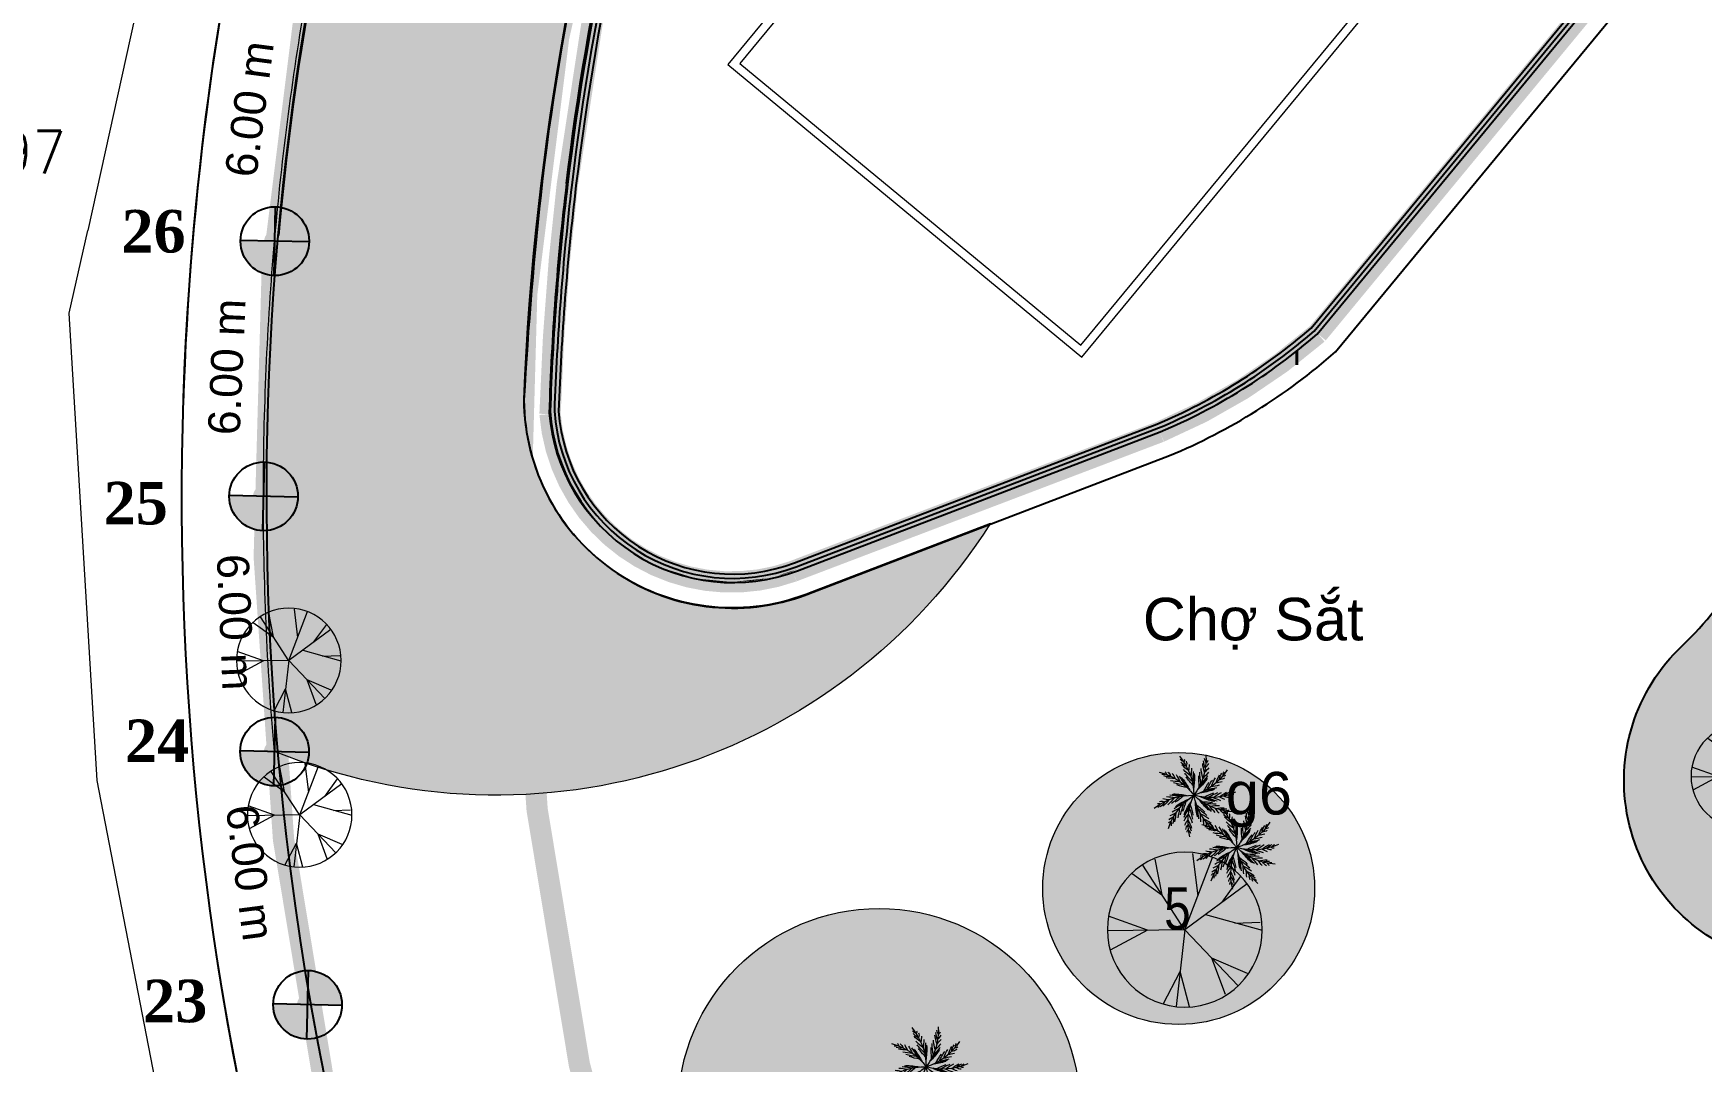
# Model space of a CAD drawing. Header units: millimetres. Extents: x 583747 to 595948, y 2304962 to 2309584.
# Drawn here: x 595576.27 to 595615.47, y 2307228.89 to 2307253.04 of the extents above; entities that cross this region are included whole.
import ezdxf
from ezdxf.enums import TextEntityAlignment as Align
from ezdxf.xclip import XClip

# ---------------------------------------------------------------- set-up
doc = ezdxf.new("R2010")
doc.units = ezdxf.units.MM
doc.set_wipeout_variables(frame=1)
for name, pattern in [('CONTINOUS', [0]), ('DASH', [0.35, 0.25, -0.1]), ('{qui hoach}', [1.3, 0, -1.3])]:
    doc.linetypes.add(name, pattern=pattern)
for name, color, linetype, lineweight in [('00_nen', 8, 'Continuous', 5), ('bo dat CXCL', 95, 'Continuous', 18), ('Code Cao do', 7, 'Continuous', 0), ('D-building block', 8, 'Continuous', 13), ('Duong RG Thua', 7, 'Continuous', 0), ('Ghi chu nha', 7, 'Continuous', 0), ('hatch', 45, 'Continuous', 5), ('KT-DV', 7, 'Continuous', 0), ('KT-NEN', 7, 'Continuous', 0), ('KT-Net thay', 7, 'Continuous', 20), ('KT-TMB', 7, 'Continuous', 0), ('Level 15', 7, 'Continuous', 0), ('moc', 7, 'Continuous', 0), ('Nen dc cb Hong bang', 253, 'Continuous', 60)]:
    doc.layers.add(name, color=color, linetype=linetype, lineweight=lineweight)
for name, color, linetype in [('A-FLOR-STRS', 1, 'Continuous'), ('A-GLAZ', 135, 'Continuous'), ('AFP-KERB-LINE', 2, 'Continuous'), ('K2', 2, 'Continuous'), ('Xref_NT1+NT2_MBDV Cot vach_220729$0$ccu12-Thay', 7, 'Continuous')]:
    doc.layers.add(name, color=color, linetype=linetype)
doc.layers.add('A-TREES', color=7, linetype='Continuous', lineweight=5, true_color=0x4b833f)
doc.styles.add('ghicu', font='Vnarial.ttf', dxfattribs={"width": 0.8, "height": 1})
doc.styles.add('Style-.VnArial', font='Vnarial.ttf')
doc.styles.add('Style-STANDARD', font='STANDARD.shx')

# ---------------------------------------------------------------- blocks, each defined once
blk = doc.blocks.new('road')
at = {"layer": 'AFP-KERB-LINE', "elevation": 1.53477577923934e-10}
blk.add_lwpolyline([(3572174.320136547, 1147849.407710552), (3572046.89516139, 1147798.414896488), (3551626.068969846, 1142722.541876793, -0.6850864189105283), (3475557.141503334, 1251490.069308758)], format="xyb", dxfattribs=at)
blk = doc.blocks.new('Tree')
for p, q in [((487323.9620518087, 312328.5440708995), (487469.608952999, 311867.4923955798)), ((487812.5491589903, 311435.622189641), (488148.1264930962, 312404.1957123876)), ((487974.1397559046, 311902.0154153705), (487959.6186299919, 312449.4555874467)), ((487974.1397559046, 311902.0154153705), (488379.603203833, 312288.4990506768)), ((487050.4925100802, 312107.0366401076), (487469.608952999, 311867.4923955798)), ((487818.7585520147, 311431.8140665293), (487178.271296501, 312231.0179972649)), ((486823.3698589205, 311653.9503079057), (487333.2957089542, 311412.6646906734)), ((487812.5491589903, 311435.622189641), (486789.5399913191, 311386.6173636317)), ((486977.3624589442, 310842.8233063221), (487812.5491589903, 311435.622189641)), ((487812.5491589903, 311435.622189641), (487803.9767764806, 311435.5773043036)), ((487812.5491589903, 311435.622189641), (487812.5042736529, 311444.1945721507)), ((487812.5491589903, 311435.622189641), (487821.1215414404, 311435.6670749187)), ((487812.5491589903, 311435.622189641), (487812.594044268, 311427.0498071313)), ((487812.5491589903, 311435.622189641), (488815.2738754748, 311227.0700611472)), ((487812.5491589903, 311435.622189641), (488294.8941477536, 310532.1300956607)), ((488836.1503732799, 311401.1427559257), (488359.1722272633, 311321.9372298717)), ((487535.9686889647, 311239.3123333454), (487498.6340693234, 310462.4556865096)), ((488762.6964671611, 311056.9688814878), (488359.1722272633, 311321.9372298717)), ((487312.5729995965, 311080.7507180572), (486909.7755491136, 310951.9356693625)), ((488053.6695394515, 310983.9669960737), (488455.6363497971, 310662.9774998426)), ((488053.6695394515, 310983.9669960737), (488100.2619105576, 310471.6760370135)), ((487524.2228202223, 310836.3250343204), (487406.3617597221, 310519.2875810862))]:
    blk.add_line(p, q)
blk.add_circle((487812.5491589903, 311435.622189641), 1024.182225)
blk = doc.blocks.new('p014')
for centre, radius, start, end in [((0.1368873331433207, 2.687655349403421), 0.5845469321958937, 182.8789517493702, 221.5345528091636), ((-0.1002984563216813, 2.837948208908905), 0.2454015507522421, 173.7791131581185, 233.0395476445508), ((4.412683401570163, 1.746537685637719), 4.745752700030372, 161.8705755670265, 201.5936322851244), ((-1.149711181349574, 3.042569913135672), 1.147504384321707, 317.439100214118, 345.0126682207147), ((-0.5875337241402434, 3.145792784648656), 0.565883779157175, 308.4321033836335, 338.3515154963578), ((2.543346768475729, 4.006688895475989), 4.745752700030372, 197.8705755670275, 237.5936322851262), ((-1.749247259640256, 2.23699437670971), 0.2454015507522421, 209.7791131581185, 269.0395476445495), ((-1.469019998796639, 2.254819208337423), 0.5845469321958937, 218.8789517493717, 257.5345528091631), ((0.7872450131488193, 6.509564098901045), 5.600359035970981, 242.1882950709186, 247.1385601171316), ((-2.324375373182349, 2.199656165288758), 0.565883779157175, 344.4321033836335, 14.35151549635747), ((-2.718513608344587, 1.785707489507679), 1.147504384321707, 353.4391002141185, 21.01266822071408), ((-4.389374896860772, 1.26993705909647), 2.984196019369443, 2.052642821318321, 14.83184805597066), ((-4.772047260398182, 0.7778759823988537), 3.647423505899304, 3.552940162314174, 15.11096059981825), ((-5.673243382361633, -0.2288830691689725), 4.915440826419774, 10.67551182253619, 20.63066144768712), ((4.510987828683895, 3.909600970059216), 5.600359035970981, 202.9482548701073, 211.3076687611722), ((4.562936602142187, 3.622073698864114), 5.600359035970981, 201.6825186296965, 211.401862224492), ((4.613258814874655, 3.409588492000957), 5.600359035970981, 200.5185801730793, 211.4981257708792), ((4.46677812724981, 4.340011774708728), 5.600359035970981, 204.5672565172818, 211.2106809353124), ((4.463120370560844, 4.80361697331432), 5.600359035970981, 206.1882950709169, 211.1385601171342), ((-2.804628611566635, 3.607410493753186), 2.984196019369443, 326.0526428213167, 338.8318480559709), ((-3.403443301056072, 3.43425389218153), 3.647423505899304, 327.5529401623149, 339.1109605998176), ((-4.724284402112829, 3.14947850013565), 4.915440826419774, 334.6755118225372, 344.6306614476869), ((-4.382723149611643, 2.519470254790498), 4.510989319669894, 337.0346771914438, 347.4268266371094), ((4.105608427502531, -2.380367225842534), 4.745752700030372, 110.1724596118627, 149.8955163299628), ((5.535015120917862, -1.507003048773804), 5.600359035970981, 148.8204642179165, 159.8000098157167), ((5.670574208935463, -1.33581303187497), 5.600359035970981, 149.9844026745317, 159.7037462693288), ((5.864014856237404, -1.116835127245004), 5.600359035970981, 151.2501389149451, 159.6095528060078), ((6.174380926572084, -0.8153706005674195), 5.600359035970981, 152.8691405621184, 159.5125649801499), ((0.5855806924669906, 4.799439691472038), 3.647423505899304, 275.8548242071507, 287.4128446446538), ((6.535930787906352, -0.5251554094982538), 5.600359035970981, 154.4901791157559, 159.4404441619708), ((1.092614613834655, 4.436839576195389), 2.984196019369443, 274.3545268661562, 287.1337321008077), ((1.675078413011519, 2.788042285744829), 1.147504384321707, 265.7409842589545, 293.3145522655529), ((2.193997065847114, 1.558398631353924), 0.5845469321958937, 131.180835794208, 169.836436854002), ((2.1649313880053, 1.837683841692872), 0.2454015507522421, 122.0809972029555, 181.3414316893889), ((2.104523487024338, 2.410848193792404), 0.565883779157175, 256.7339874284717, 286.6533995411944), ((-0.3881319131100867, 4.729854364340618), 4.745752700030372, 234.9681246683424, 274.6911813864427), ((-3.094143954615859, 3.598394347199914), 4.745752700030372, 270.9681246683443, 310.6911813864419), ((-2.744513190685311, 0.7291482448335316), 0.2454015507522421, 246.8766622594334, 306.1370967458657), ((-3.180719537195124, 0.352464674335458), 0.565883779157175, 21.52965248495067, 51.44906459767597), ((-2.531752673191569, 0.9123912652688944), 0.5845469321958937, 255.9765008506857, 294.6321019104817), ((-3.245405004385205, -0.215438702069477), 1.147504384321707, 30.53664931543363, 58.11021732203207), ((-4.267000981070844, -1.634642085227881), 2.984196019369443, 39.15019192263563, 51.92939715728668), ((-3.298484683343787, 5.666937291180759), 5.600359035970981, 279.2858441722357, 284.2361092184501), ((-2.853843229484234, 5.535647014054916), 5.600359035970981, 277.6648056185987, 284.3082300366303), ((-4.275425798357666, -2.25793275856563), 3.647423505899304, 40.65048926363026, 52.20850970113278), ((-4.556319946307319, 1.327447639919527), 4.745752700030372, 304.0338805225612, 343.7569372406599), ((-2.429172010842372, 5.452807925955483), 5.600359035970981, 276.045803971423, 284.4052178624872), ((-4.386977842009074, -3.604511527042597), 4.915440826419774, 47.77306092385167, 57.72821054900337), ((1.062704499098004, 6.136649589986803), 5.600359035970981, 240.5672565172815, 247.2106809353131), ((1.351460022274765, 5.814425744973967), 5.600359035970981, 238.9482548701076, 247.3076687611722), ((-3.684878644607899, -3.460875892809092), 4.510989319669894, 50.13222629275963, 60.52437573842398), ((1.562491752479829, 5.612346019144354), 5.600359035970981, 237.6825186296947, 247.4018622244906), ((1.728098948699412, 5.470020530245648), 5.600359035970981, 236.5185801730786, 247.4981257708809), ((-5.026604969031638, -0.5378057792747981), 4.510989319669894, 13.03467719144405, 23.4268266371094), ((-4.652860444867954, -0.9343759256469113), 4.745752700030372, 331.631907914521, 11.3549646326183), ((2.035262767118624, -4.287175545580723), 4.745752700030372, 75.67216806150964, 115.3952247796078), ((-0.5491686371632909, -4.713871285663288), 4.745752700030372, 43.63190791452072, 83.3549646326182), ((-0.739263633575959, 5.000948095210347), 4.510989319669894, 285.3365612362818, 295.7287106819459), ((3.707952717063691, -4.377046632813347), 5.600359035970981, 114.3201726675643, 125.2997182653633), ((-0.4565622057257173, 5.659472491952442), 4.915440826419774, 282.9773958673737, 292.9325454925235), ((3.916633932067541, -4.312747031457754), 5.600359035970981, 115.4841111241804, 125.2034547189763), ((2.22334477345278, 4.540124512530042), 4.510989319669894, 250.8362696859284, 261.2284191315925), ((4.200084247153299, -4.241849036969086), 5.600359035970981, 116.7498473645915, 125.1092612556554), ((2.829320695959623, 4.922704778298005), 4.915440826419774, 248.4771043170198, 258.4322539421696), ((4.626616811580362, -4.169199673976792), 5.600359035970981, 118.3688490117651, 125.0122734297958), ((3.201043398247165, 3.623651095512038), 3.647423505899304, 241.3545326567985, 252.9125530943018), ((5.088959390057667, -4.134812183735839), 5.600359035970981, 119.9898875654016, 124.9401526116153), ((3.413521382613382, 3.03763458791537), 2.984196019369443, 239.8542353157997, 252.6334405504539), ((2.959647391592981, 1.348908742011474), 1.147504384321707, 231.2406927086021, 258.8142607151984), ((2.690817355905381, 0.04160981026070942), 0.5845469321958937, 96.68054424385357, 135.3361453036479), ((2.825053709597157, 0.2882383643455952), 0.2454015507522421, 87.58070565260093, 146.841140139034), ((3.099916417922316, 0.7948121305344458), 0.565883779157175, 222.233695878116, 252.1531079908407), ((-2.780429697459667, -1.584430124187584), 0.565883779157175, 57.52965248494858, 87.44906459767572), ((-2.648940397598651, -1.023291056717959), 0.2454015507522421, 282.8766622594335, 342.1370967458674), ((-2.498956110327619, -2.081894770514069), 1.147504384321707, 66.53664931543476, 94.11021732203172), ((-2.491257798227245, -3.830533474860793), 2.984196019369443, 75.15019192263472, 87.92939715728676), ((-2.584521068211622, -0.7499868446322324), 0.5845469321958937, 291.9765008506872, 330.6321019104802), ((-5.999472329932821, 2.645847922840282), 5.600359035970981, 315.2858441722337, 320.236109218449), ((-2.131712552907416, -4.33973820538089), 3.647423505899304, 76.65048926363072, 88.20850970113332), ((-1.430460910817786, -5.49471195946461), 4.915440826419774, 83.77306092385116, 93.72821054900302), ((-5.562579348692921, 2.800985546585828), 5.600359035970981, 313.6648056185965, 320.3082300366285), ((-2.138961839081034, 5.418915995485413), 5.600359035970981, 274.780067731012, 284.499411325808), ((-1.921024911967123, 5.405285733928061), 5.600359035970981, 273.6161292743959, 284.5956748721948), ((-0.9468776358893507, -4.965824736493104), 4.510989319669894, 86.13222629276024, 96.52437573842624), ((-5.170321521491495, 2.983582795905647), 5.600359035970981, 312.0458039714251, 320.4052178624877), ((-4.915615383694089, 3.126744907209748), 5.600359035970981, 310.7800677310109, 320.4994113258098), ((-4.731289039228784, 3.243817905659583), 5.600359035970981, 309.6161292743967, 320.5956748721963), ((1.79913078436347, -5.385276813276811), 4.915440826419774, 116.8388167780713, 126.7939664032219), ((1.91583381564287, -4.678201936829304), 4.510989319669894, 119.1979821469783, 129.5901315926458), ((-5.960808178122051, -0.3205570140473455), 5.600359035970981, 345.1115598256429, 353.4709737167063), ((-5.825462400798727, -0.06161275883885509), 5.600359035970981, 343.8458235852304, 353.5651671800269), ((-5.734863803582755, 0.1370683484976922), 5.600359035970981, 342.6818851286152, 353.6614307264144), ((4.089237922621706, -3.939062216702567), 4.915440826419774, 144.4368441700319, 154.3919937951805), ((3.865099014797025, -3.258374161561157), 4.510989319669894, 146.7960095389378, 157.1881589846032), ((-3.215030783160707, -3.490808753451532), 4.745752700030372, 7.631907914520547, 47.35496463261728), ((-5.145847340902733, -2.53529203878513), 5.600359035970981, 10.27991252057349, 21.25945811837376), ((-5.134095479747273, -2.753338322838232), 5.600359035970981, 11.44385097718995, 21.16319457198585), ((-5.134081604696185, -3.045520811280312), 5.600359035970981, 12.70958721760048, 21.0690011086647), ((-2.672870678596993, -5.075747522611728), 5.600359035970981, 46.27991252057421, 57.25945811837486), ((-2.535198833123076, -5.245243101296829), 5.600359035970981, 47.44385097719118, 57.1631945719844), ((0.8210517353998199, -5.677439971113671), 5.600359035970981, 82.27991252057426, 93.25945811837411), ((5.042155066529247, -0.3642318711873074), 4.510989319669894, 182.7960095389385, 193.1881589846034), ((-2.363447050286581, -5.481615544354824), 5.600359035970981, 48.70958721760015, 57.06900110866434), ((5.623585652283808, -0.7831745311804426), 4.915440826419774, 180.4368441700306, 190.3919937951813), ((1.032057599515056, -5.73364329431589), 5.600359035970981, 83.44385097718914, 93.16319457198456), ((4.293279259394708, 2.669034614194153), 4.510989319669894, 218.7960095389396, 229.1881589846048), ((4.55778996574891, -1.613715194073805), 3.647423505899304, 173.3142725098085, 184.8722929473127), ((-2.136564644445869, -5.85003423603569), 5.600359035970981, 50.32858886477299, 56.97201328280607), ((1.309943946721816, -5.823919452745486), 5.600359035970981, 84.70958721760226, 93.06900110866407), ((5.009914801419754, 2.671859206129376), 4.915440826419774, 216.4368441700297, 226.391993795181), ((1.71004674241054, -5.988618303202912), 5.600359035970981, 86.32858886477516, 92.97201328280725), ((4.635847531559406, 1.373478708827079), 3.647423505899304, 209.3142725098083, 220.8722929473124), ((2.120206311953311, -6.204748557611317), 5.600359035970981, 87.94962741841307, 92.89989246462586), ((4.505069352069086, 0.764004091812275), 2.984196019369443, 207.813975168812, 220.5931804034641), ((3.224437029324392, -0.4267005047565391), 1.147504384321707, 199.2004325616106, 226.7740005682097), ((2.303014650989397, -1.392247440823368), 0.5845469321958937, 64.64028409686603, 103.295885156658), ((2.54764367843002, -1.254400854808601), 0.2454015507522421, 55.5404455056109, 114.8008799920442), ((3.049383067999017, -0.9708094692315044), 0.565883779157175, 190.1934357311271, 220.1128478438524), ((-1.465658139565178, -2.844829404177815), 0.565883779157175, 90.59540833917066, 120.5148204518926), ((-0.9583533203951475, -3.108154820810086), 1.147504384321707, 99.60240516965143, 127.1759731762517), ((0.002157554472020706, -4.569392461172008), 2.984196019369443, 108.2159477768513, 120.9951530115055), ((-1.661622333097569, -2.30282892090144), 0.2454015507522421, 315.9424181136545, 15.20285260008646), ((0.5812953369121061, -4.799960607208106), 3.647423505899304, 109.7162451178498, 121.2742655553527), ((-1.756751139986008, -2.038640441889839), 0.5845469321958937, 325.0422567049065, 3.697857764700044), ((-6.471405286281211, -1.055979682152469), 5.600359035970981, 348.3516000264535, 353.3018650726677), ((-6.189912597239264, -0.6875980520810643), 5.600359035970981, 346.7305614728167, 353.3739858908483), ((0.5905895437978614, -3.198479555600436), 1.147504384321707, 127.2004325616118, 154.774000568209), ((2.118754060621214, -4.048485315504827), 2.984196019369443, 135.8139751688111, 148.5931804034639), ((2.738811546605532, -3.98452474100057), 3.647423505899304, 137.3142725098061, 148.8722929473122), ((-0.6124353354401961, -2.620525210536066), 0.5845469321958937, 352.6402840968653, 31.29588515665892), ((-5.245886765714715, -3.933808778998539), 5.600359035970981, 15.94962741841079, 20.89989246462757), ((-5.16708095628529, -3.476935926053322), 5.600359035970981, 14.328588864775, 20.97201328280668), ((4.093748004519952, -2.029921031652869), 2.984196019369443, 171.8139751688118, 184.5931804034653), ((-1.93177675839577, -6.265973030914552), 5.600359035970981, 51.94962741841078, 56.89989246462738), ((2.357816090173614, -2.240484492639041), 1.147504384321707, 163.200432561613, 190.7740005682078), ((1.044835477686931, -2.480029887666213), 0.5845469321958937, 28.64028409686438, 67.29588515665742), ((1.896375235570233, -2.577783754868605), 0.565883779157175, 154.1934357311279, 184.1128478438515), ((1.323768708542204, -2.512298991575911), 0.2454015507522421, 19.54044550561216, 78.80087999204589), ((0.01901651857714626, -3.200132261793179), 0.565883779157175, 118.1934357311288, 148.1128478438525), ((-0.4057409147652322, -2.81058430346328), 0.2454015507522421, 343.5404455056124, 42.8008799920442)]:
    blk.add_arc(centre, radius, start, end)
blk = doc.blocks.new('DV')
at = {"layer": 'bo dat CXCL'}
h = blk.add_hatch(dxfattribs=at)
h.set_pattern_fill('GRASS', color=256, scale=20, angle=6.295837926640892e-14)
h.set_pattern_definition([(90, (-595062099.8700521, -2307132692.023309), (-359.2102448000003, 359.2102447999984), [95.24999999999967, -623.1704895999981]), (44.99999999999996, (-595062099.8700521, -2307132692.023309), (-359.210244842766, 359.2102448427644), [95.2499999999998, -412.7499999999991]), (135.0000000000001, (-595062099.8700521, -2307132692.023309), (-359.2102448427657, -359.2102448427654), [95.24999999999989, -412.7499999999995])])
edge = h.paths.add_edge_path()
edge.add_arc((525058.3853160492, 116196.1656070281), 13744.7218659502, 247.69069378445948, 327.6552263196011, ccw=False)
edge.add_arc((588750.6884410767, 109442.7255283776), 69167.35949046, 179.9734835577456, 184.9452297269835, ccw=False)
edge.add_arc((588750.6883664085, 109442.7255285352), 69167.35941579174, 175.0017373844081, 179.9734835578475, ccw=False)
edge.add_arc((588750.6883458068, 109442.7255373035), 69167.35939450447, 170.0299912148536, 175.001737390157, ccw=False)
edge.add_arc((588750.6883633502, 109442.7255185729), 69167.35941502586, 165.0582450291296, 170.0299912020882, ccw=False)
edge.add_arc((517718.1811912398, 145581.5090717582), 18781.39012209391, 282.9339808608117, 310.0809105159433)
edge.add_arc((536013.4883010559, 127036.8038441527), 7476.445087066263, 146.059018580928, 162.6454055439574)
edge.add_arc((589932.5482301768, 109118.4795840942), 64293.7885375682, 161.7369148048647, 177.6496883462198)
edge.add_arc((530600.8650304341, 111773.0649655321), 4908.0522995126, 180.2095486626987, 292.4980964345609)
edge.add_line((532478.9446794045, 107238.5535026648), (536670.5312057984, 108842.5646515944))
h = blk.add_hatch(dxfattribs=at)
h.set_pattern_fill('GRASS', color=256, scale=20, angle=6.295837926640892e-14)
h.set_pattern_definition([(90, (0.295849944348447, -0.1027921579225222), (-359.2102448000003, 359.2102447999981), [95.24999999999955, -623.1704895999973]), (44.99999999999994, (0.295849944348447, -0.1027921579225222), (-359.2102448427659, 359.2102448427639), [95.2499999999997, -412.7499999999987]), (135.0000000000001, (0.295849944348447, -0.1027921579225222), (-359.2102448427657, -359.2102448427649), [95.24999999999989, -412.7499999999994])])
edge = h.paths.add_edge_path()
edge.add_arc((556456.563093053, 105290.815957201), 6904.945392680555, 253.4779555376076, 332.2762891206477)
edge.add_arc((568453.4183299175, 98902.18699577168), 6687.140475939936, 57.794250008895574, 151.6406639765088, ccw=False)
edge.add_arc((574592.4828141235, 108115.7603129327), 4389.910716245216, 234.0845980028506, 292.5198882701728)
edge.add_arc((573846.2663186297, 110806.7588512361), 7169.646007445588, 289.7909913949911, 326.5127907373887)
edge.add_arc((574114.9672718771, 110241.7164269593), 6641.642910131268, 329.3002824350894, 394.6778571906863)
edge.add_arc((572132.2128213525, 107977.8613270096), 9588.340744422294, 39.06583053127711, 90.65404989300193)
edge.add_arc((571265.1295516366, 110591.8602629831), 7014.751294188749, 83.79964663650588, 114.8629705143066)
edge.add_arc((561192.5510737444, 127010.9433771675), 12322.05826786861, 270.83516202443724, 305.31615017395063, ccw=False)
edge.add_arc((560638.1880034036, 109087.424402667), 5650.640327087206, 82.53670899355009, 172.4988954499262)
edge.add_arc((548127.8663217287, 111095.8838787224), 7023.952091644833, 313.10569322632347, 349.57646992219026, ccw=False)
edge.add_arc((555917.5097309318, 102792.8326350184), 4361.103461722364, 133.2806290789622, 250.9337386028421)
h = blk.add_hatch(dxfattribs=at)
h.set_pattern_fill('GRASS', color=256, scale=20, angle=6.295837926640892e-14)
h.set_pattern_definition([(90, (0.295849944348447, -0.1027921579225222), (-359.2102448000004, 359.210244799998), [95.24999999999952, -623.1704895999972]), (44.99999999999994, (0.295849944348447, -0.1027921579225222), (-359.2102448427659, 359.2102448427638), [95.24999999999967, -412.7499999999986]), (135.0000000000001, (0.295849944348447, -0.1027921579225222), (-359.2102448427657, -359.2102448427648), [95.24999999999989, -412.7499999999994])])
edge = h.paths.add_edge_path()
edge.add_arc((534051.9961618435, 95061.64365111371), 4726.503831283008, 0, 360)
edge = h.paths.add_edge_path()
edge.add_arc((541090.8077236664, 100258.218076811), 3194.577710490301, 0, 360)
edge = h.paths.add_edge_path()
edge.add_arc((567627.4385377419, 62613.09640751859), 3194.577710490301, 0, 360)
edge = h.paths.add_edge_path()
edge.add_arc((576134.3669270527, 60043.25946103116), 4726.503831283008, 0, 360)
at = {"layer": 'A-FLOR-STRS', "elevation": 0.0001401063647030481}
blk.add_lwpolyline([(562568.8289232504, 102078.5772834875, -0.3580436341353829), (554492.9055276167, 98670.9730707266, -0.5637763909586657), (552927.6581584465, 105967.7359372236, 0.1604908091009883), (555035.9039073241, 109825.0889693358, -0.4140202745979693), (561372.1550655615, 114690.1941157438, 0.1515972602781361), (568315.7807705653, 116956.4558893301)], format="xyb", dxfattribs=at)
at = {"layer": 'A-GLAZ'}
for p, q in [((550884.5297458422, 121248.9993802168), (544334.4993055117, 113317.620581732)), ((540630.3896284354, 111010.4760414221), (532002.4856752408, 107731.5314475157))]:
    blk.add_line(p, q, dxfattribs=at)
at = {"layer": 'A-GLAZ', "elevation": 1.951572132124053e-10}
blk.add_lwpolyline([(526706.048252846, 116821.868420706, -0.05031291028689117), (529438.5909961712, 129091.3765541174, -0.0717433244059158), (530282.8156129372, 130860.7188387968), (537212.3258338225, 139243.6342702963)], format="xyb", dxfattribs=at)
at = {"layer": 'A-GLAZ'}
for centre, radius, start, end in [((587301.057651664, 109540.6138392546), 61030.90882698322, 173.1480473952911, 178.2283240780142), ((535338.278976227, 123633.9723063566), 13687.91777894108, 292.744739687886, 311.0895706883652), ((530565.6594748747, 111762.5911799528), 4279.475680532756, 184.4910981882597, 289.6180418350488)]:
    blk.add_arc(centre, radius, start, end, dxfattribs=at)
at = {"layer": 'AFP-KERB-LINE', "elevation": 1.951572132124053e-10}
for points in [[(519946.7106464159, 115596.6359888174, -0.1028216528382842), (528110.4939044964, 142536.9407883742, -0.1028216528382842)], [(520129.4588258517, 101476.9506169417), (520129.4588258517, 101476.9506169417, -0.1494435803112077), (527327.3603471768, 141058.2766948798), (527327.3603471768, 141058.2766948798)], [(517706.1325785172, 111662.4264527418, -0.1038940379913281), (524617.3955574286, 140094.1968861677, -1.509787172621915e-05), (524617.4215826046, 140094.251382456)], [(544060.9271039021, 56709.77259217283, -0.1901032544869439), (520129.4588258517, 101476.9506169417)], [(544737.8501497757, 53570.77225838682, -0.1900386288400002), (518483.7352737439, 98702.67190419218)]]:
    blk.add_lwpolyline(points, format="xyb", dxfattribs=at)
at = {"layer": 'D-building block', "linetype": 'CONTINOUS', "ltscale": 10000, "elevation": 20.36346964611957}
blk.add_lwpolyline([(536670.5312059176, 108842.5646520712, -0.3637949869271778), (519840.8005050671, 103480.2626539328, -0.02169673866419387), (519583.336357857, 109474.7361274817, -0.02169673868253486), (519846.348869468, 115468.9687234022, -0.02169673869067174), (520627.8588996184, 121417.8545075514, -0.02169673868043599), (521921.9856735718, 127276.628771887, 0.1190079315394617), (529810.9312188876, 131211.1920367338, 0.07249838436231171), (528877.3933371556, 129266.9114214041, 0.06954436385023165), (525692.8455558073, 111755.114716635, 0.5333254872937248), (532478.9446794045, 107238.5535026648), (536670.5312057984, 108842.5646515944)], format="xyb", close=True, dxfattribs=at)
at = {"layer": 'D-building block', "linetype": 'CONTINOUS', "ltscale": 10000}
for centre, radius in [((541090.8077236664, 100258.218076811, 0.0007362357548452879), 3194.577710490301), ((534051.9961618435, 95061.64365111371, -1.5319946836212e-05), 4726.503831283008)]:
    blk.add_circle(centre, radius, dxfattribs=at)
at = {"layer": 'A-TREES'}
for name, p, xscale, yscale, zscale, rotation in [('Tree', (1058633.191885377, 544248.0784917928, -1.534911725413919e-05), -1.2, 1.2, 1.199999999999996, 71.72236063323176), ('Tree', (1092813.676727439, 541528.6951175786, -0.03938137046831128), -1.2, 1.2, 1.199999999999996, 71.72236063323176), ('Tree', (1058889.896562244, 540620.6588936902, -1.497131475898963e-05), -1.2, 1.2, 1.199999999999996, 71.72236063323176), ('p014', (541448.4855188382, 102448.0213409521, 0.0007379411039875554), -304.9199999999864, 304.9199999999864, 304.9199999999859, 58.08847051086504), ('p014', (542454.1684615862, 101219.9258318998, 0.0007383390916214536), -304.9199999999864, 304.9199999999864, 304.9199999999859, 58.08847051086504), ('Tree', (1338375.944492842, 748655.5402489759, -0.002753419090118946), -1.776509766946553, 1.776509766946553, 1.776509766946549, 71.72236063323176), ('p014', (535158.5629010451, 96069.09488020917, -1.055045628273474e-05), -304.9199999999864, 304.9199999999864, 304.9199999999859, 58.08847051086504)]:
    blk.add_blockref(name, p, dxfattribs=dict(at, xscale=xscale, yscale=yscale, zscale=zscale, rotation=rotation))
at = {"layer": 'AFP-KERB-LINE'}
ref = blk.add_blockref('road', (-3147122.540057182, 179596.1890163422, -4.400686211017377e-09), dxfattribs=dict(at, rotation=340.0000000045929))
XClip(ref).set_block_clipping_path([(3424978.7776903473, 904726.3076186823), (3853099.861747328, 1060549.6388383387), (3670662.868102772, 1561791.1594749615), (3242541.7840457913, 1405967.828255306)])
blk = doc.blocks.new('nen dc cb Hong bang')
at = {"layer": '00_nen', "color": 0, "linetype": 'ByBlock', "lineweight": -2, "style": 'ghicu', "width": 0.8}
blk.add_text('Chî S¾t', height=1.2, rotation=19.99999999720178, dxfattribs=at).set_placement((-147.376186698908, 32.95931402407587, -62.11999999999999))
blk.add_text('5', height=1, rotation=19.99999999720178, dxfattribs=at).set_placement((-130.8538328428986, 26.31924842204899, -62.11999999999999), align=Align.MIDDLE)
blk = doc.blocks.new('wwww1')
at = {"layer": 'Duong RG Thua', "color": 7, "lineweight": 0}
for p, q in [((595579.5769625754, 2307258.408269242), (595577.3869200257, 2307248.452662332)), ((595576.9493227619, 2307246.518090977), (595577.3869200258, 2307248.452662332)), ((595577.6070821054, 2307235.537693894), (595576.9493227619, 2307246.518090977)), ((595578.961421542, 2307228.547569357), (595577.6070821054, 2307235.537693894))]:
    blk.add_line(p, q, dxfattribs=at)
at = {"layer": 'Code Cao do', "color": 212, "linetype": 'Continuous', "lineweight": 0, "style": 'Style-STANDARD'}
blk.add_text('2.97', height=1, rotation=359.9972999999998, dxfattribs=at).set_placement((595574.1303600792, 2307250.29510669), align=Align.MIDDLE_LEFT)
at = {"layer": 'Code Cao do', "color": 6, "linetype": 'Continuous', "lineweight": 0, "style": 'Style-STANDARD'}
blk.add_text('3.01', height=1, rotation=359.9972999999998, dxfattribs=at).set_placement((595603.4110822399, 2307245.798136722), align=Align.MIDDLE_LEFT)
at = {"layer": 'Ghi chu nha', "color": 7, "linetype": 'Continuous', "lineweight": 0, "style": 'Style-.VnArial'}
for s, p in [('Chî S¾t', (595604.7690660091, 2307239.327633606)), ('g6', (595604.90238937, 2307235.237374088))]:
    blk.add_text(s, height=1, rotation=359.9973000000001, dxfattribs=at).set_placement(p, align=Align.MIDDLE_CENTER)
blk = doc.blocks.new('Moc')
at = {"layer": 'moc', "linetype": '{qui hoach}', "lineweight": 0, "ltscale": 0.5}
h = blk.add_hatch(color=7, dxfattribs=at)
edge = h.paths.add_edge_path()
edge.add_arc((0, 0), 0.25, 0, 360)
blk = doc.blocks.new('hk')
at = {"layer": 'K2'}
h = blk.add_hatch(color=256, dxfattribs=at)
h.dxf.hatch_style = 1
h.paths.add_polyline_path([(-79.56888767669443, 95.73843680787832), (-79.56888767681085, 94.29736112430692), (-78.1278119928902, 94.29736112384126, 0.006030561254635504), (-78.12823123065755, 94.33211931213737, 0.4071659248377736)])
h.paths.add_polyline_path([(-79.56888767681085, 94.29736112430692), (-81.00996336049866, 94.29736112384126, 0.006030561398855246), (-81.00954412273131, 94.26260293461382, 0.4071659248337173), (-79.56888767669443, 92.85628543933854)])
for p, q in [((-79.56888767681085, 92.85628544073552), (-79.56888767669443, 95.73843680834398)), ((-78.1278119928902, 94.29736112477258), (-81.00996336049866, 94.29736112430692))]:
    blk.add_line(p, q, dxfattribs=at)
blk.add_circle((-79.56888767681085, 94.29736112430692), 1.441075683929584, dxfattribs=at)
blk = doc.blocks.new('NEN')
at = {"layer": 'Level 15', "color": 240, "linetype": 'DASH', "lineweight": 13, "ltscale": 10, "true_color": 0xed1f24, "const_width": 0.5, "flags": 128}
blk.add_lwpolyline([(595682.6342318146, 2307317.628542743), (595677.1080846218, 2307338.735591847), (595668.7019997244, 2307341.648000274), (595657.1986820591, 2307332.945061638), (595633.7332383548, 2307315.074860618), (595610.1012001, 2307298.024044828, 0.6850113018035724), (595643.3114555511, 2307173.379490599), (595664.0983812264, 2307171.16112911), (595705.7479175264, 2307172.44091587), (595712.0652831583, 2307180.508475818), (595682.6342318146, 2307317.628542743)], format="xyb", close=True, dxfattribs=at)
at = {"layer": 'Level 15', "color": 152, "linetype": 'DASH', "lineweight": 13, "ltscale": 10, "true_color": 0x2776bb, "const_width": 0.5, "flags": 128}
blk.add_lwpolyline([(595676.7959477246, 2307316.238442715), (595672.1154765871, 2307334.115442853), (595669.7661375185, 2307334.929404999), (595660.8263181637, 2307328.16590411), (595637.3067715189, 2307310.254500783), (595613.6242579552, 2307293.167266415, 0.6848770391189095), (595643.956996487, 2307179.344669219), (595664.3256569956, 2307177.170944603), (595702.755827632, 2307178.351808255), (595705.6093727332, 2307181.995913648)], format="xyb", close=True, dxfattribs=at)
at = {"layer": 'hatch', "xscale": 0.56, "yscale": 0.56, "zscale": 0.56, "rotation": 358.6179139007246}
for p in [(595625.2181601117, 2307194.295096628), (595624.9551476, 2307188.300864032), (595625.2126117472, 2307182.306390559), (595625.9886151643, 2307176.356783959)]:
    blk.add_blockref('hk', p, dxfattribs=at)
at = {"layer": 'moc', "color": 7, "linetype": '{qui hoach}', "lineweight": 0, "ltscale": 0.5}
for p in [(595581.9462189223, 2307248.160992043), (595581.6832064106, 2307242.166759447), (595581.9406705578, 2307236.172285974), (595582.7166739749, 2307230.222679374)]:
    blk.add_blockref('Moc', p, dxfattribs=at)
at = {"layer": 'moc', "color": 7, "linetype": 'Continuous', "lineweight": 0, "style": 'Style-.VnArial'}
for height, rotation, p in [(0.75, 82.51586429681436, (595581.3454929735, 2307251.265686608)), (0.75, 87.48761046977627, (595580.8156739003, 2307245.207711164)), (0.75, 272.4593566432755, (595581.024799082, 2307239.212433401)), (0.7499999999999999, 277.4311028170548, (595581.3702621278, 2307233.326816577))]:
    blk.add_text('6.00 m', height=height, rotation=rotation, dxfattribs=at).set_placement(p, align=Align.MIDDLE_CENTER)
at = {"layer": 'moc', "color": 7, "linetype": 'Continuous', "lineweight": 0, "char_height": 0.9999999999999999, "attachment_point": 4, "line_spacing_factor": 0.6, "style": 'Style-.VnArial'}
for s, insert in [('\\f.VnTimeH|b1|i0|c00|p39;26', (595578.340732566, 2307248.386772337)), ('\\f.VnTimeH|b1|i0|c00|p39;25', (595577.9227521581, 2307242.00009278)), ('\\f.VnTimeH|b1|i0|c00|p39;24', (595578.4249177551, 2307236.424229398)), ('\\f.VnTimeH|b1|i0|c00|p39;23', (595578.84993958, 2307230.306431244))]:
    blk.add_mtext(s, dxfattribs=dict(at, insert=insert))
blk = doc.blocks.new('WWWWW11')
blk.add_wipeout([(596238.1345776068, 2307359.176636583), (596238.1115770744, 2307358.9780471665), (596238.0775624115, 2307358.716280785), (596238.0095330857, 2307358.3695249874), (596237.9533005117, 2307358.187262316), (596227.5410402716, 2307321.4657682832), (596225.7183654916, 2307319.773815045), (596223.887901519, 2307318.405551009), (596221.2716952064, 2307316.8948883773), (596218.4672373844, 2307315.7460790104), (596214.9626421136, 2307314.8854929837), (596211.4005527045, 2307314.59749097), (596208.0103278104, 2307314.8514639107), (596204.7901493803, 2307315.5246529477), (596202.5276682558, 2307316.320334373), (596201.0551163465, 2307317.1622145684), (596199.3462168239, 2307318.580281134), (596197.7215218593, 2307320.1058627423), (596196.231941868, 2307321.2262637867), (596194.2875272242, 2307322.3785618716), (596192.4957809172, 2307323.1838452145), (596189.7582548945, 2307324.012060376), (596187.2062460836, 2307324.394480929), (596185.0272891666, 2307324.442143675), (596182.9640600196, 2307324.252977249), (596180.5494894561, 2307323.732053119), (596178.9122086475, 2307323.1815550434), (596176.7451905962, 2307322.1770959836), (596174.83732328, 2307320.9872481306), (596173.6706592677, 2307320.087750878), (596170.8063609893, 2307316.849153957), (596170.4747653458, 2307317.122913576), (596163.9247349054, 2307309.191534778), (596163.1356334508, 2307308.5198778426), (596162.3832045413, 2307307.98428172), (596161.6096945516, 2307307.5226661027), (596160.9417386696, 2307307.187336901), (596160.2206252295, 2307306.8843902373), (596151.8774127541, 2307303.7136396603), (596151.061451946, 2307303.4539369247), (596150.1665486133, 2307303.357042957), (596149.3126601023, 2307303.440928315), (596148.4723033719, 2307303.7021145625), (596147.8285447459, 2307304.0452169525), (596147.2161377466, 2307304.5265634237), (596146.7377163714, 2307305.0616332535), (596146.2837187803, 2307305.814373975), (596146.0187823878, 2307306.541877259), (596145.8895594397, 2307307.3014048696), (596145.976149132, 2307309.171308499), (596146.1199844375, 2307311.03768167), (596146.2164496579, 2307311.9996791906), (596146.449441219, 2307313.8873021645), (596146.7066096462, 2307315.5712101753), (596146.9086424835, 2307316.7178211412), (596147.3120392434, 2307318.709007575), (596147.7370347393, 2307320.5169018838), (596148.2381572176, 2307322.391902415), (596148.5898425037, 2307323.5854305574), (596149.0288265978, 2307324.9652907527), (596149.2302955575, 2307325.6454156437), (596149.4371547677, 2307326.088816818), (596149.6326311465, 2307326.412058287), (596149.873051215, 2307326.734633038), (596177.4818985513, 2307360.1645609867), (596177.9589965704, 2307360.6909773946), (596178.6210646286, 2307361.3209520816), (596179.37840375, 2307361.926905069), (596180.0945668826, 2307362.4078514143), (596180.7735739854, 2307362.7935360516), (596181.4610759971, 2307363.1225301824), (596182.1903944722, 2307363.3275006106), (596183.0891112128, 2307363.4411142813), (596183.9497779603, 2307363.413808651), (596185.0412073691, 2307363.183555729), (596185.8960270466, 2307362.8324330943), (596186.5621809367, 2307362.4318871927), (596186.9182386321, 2307362.160953895), (596192.9123113957, 2307357.2108235285), (596193.4351421142, 2307356.816888898), (596194.2139108499, 2307356.3996432554), (596195.0567157327, 2307356.125225799), (596195.8992677379, 2307356.0056727966), (596197.1454157961, 2307356.09220796), (596198.148515629, 2307356.402038031), (596198.9114684564, 2307356.810210189), (596199.70889401, 2307357.4557363642), (596200.291634369, 2307358.152219765), (596200.6896289889, 2307358.8367446223), (596200.9965026219, 2307359.651113915), (596206.7158052948, 2307380.054480096), (596207.050766346, 2307380.8620043555), (596207.4138312413, 2307381.4720068504), (596207.7667210376, 2307381.9325293596), (596208.1013482457, 2307382.2910834216), (596208.4849754871, 2307382.6335886708), (596222.6196878516, 2307394.1155138775), (596223.0502475104, 2307394.3974312134), (596223.5194456334, 2307394.6417010836), (596224.1066491936, 2307394.8689687997), (596224.8795045351, 2307395.0525053893), (596225.6784663284, 2307395.117026587), (596226.5833403284, 2307395.04185204), (596227.4209983186, 2307394.825783328), (596228.2046028003, 2307394.4785540365), (596228.7641950257, 2307394.1259318255), (596229.4234760274, 2307393.560944569), (596229.9936722143, 2307392.8756697783), (596230.38353508, 2307392.218937348), (596230.6587510298, 2307391.5573688447), (596238.0968826336, 2307360.40962756), (596238.1335262517, 2307360.100092505), (596238.1516580386, 2307359.7969638584), (596238.1518155971, 2307359.472897646)]).translate(0, 0, -0.04395304441918852)
at = {"layer": 'A-GLAZ', "const_width": 0.5}
blk.add_lwpolyline([(596237.9504467645, 2307358.18840964), (596227.5381865244, 2307321.466915607), (596227.5381865244, 2307321.466915607, -0.2736962313242766), (596205.4949318529, 2307315.382283286), (596205.4949318529, 2307315.382283286), (596205.4949318529, 2307315.382283286), (596205.4949318529, 2307315.382283286, -0.1569564258839065), (596199.3433630767, 2307318.581428458, 0.410792762844288), (596172.9669921416, 2307319.473112392), (596170.803507242, 2307316.850301281), (596170.4719115986, 2307317.1240609), (596163.9218811583, 2307309.192682102, -0.08021577395020048), (596160.2177714822, 2307306.885537561), (596151.5898675286, 2307303.606592968, -0.4938342429271592), (596145.8867056925, 2307307.302552193, -0.02217052075567615), (596146.2934301061, 2307312.696929941, -0.05031291028689258), (596149.0259728502, 2307324.966438075, -0.0717433244059158), (596149.8701974661, 2307326.735780359), (596155.5940244775, 2307333.660130891), (596177.4790447972, 2307360.165708302, -0.1142951996060862)], format="xyb", dxfattribs=at)
at = {"layer": 'KT-Net thay', "elevation": 7.637482885167187}
for points in [[(596202.9509750514, 2307343.874863656, 0.3047703868431338), (596201.2496031236, 2307350.293337337), (596191.4389884069, 2307358.394642896), (596185.1367534638, 2307350.764841266), (596181.590182274, 2307353.694317806), (596177.5852679831, 2307348.845767751), (596174.6641407252, 2307351.258626062), (596157.8344412362, 2307330.883747981), (596160.7636446285, 2307328.464218763), (596150.0654216149, 2307315.511877935), (596158.3868313952, 2307308.638657194), (596166.0376786167, 2307317.901156342)], [(596202.689034575, 2307343.741049229, 0.314728687661288), (596201.1199407616, 2307350.141032752), (596191.4658362545, 2307358.113096967), (596185.1635836662, 2307350.483273974), (596181.6170124765, 2307353.412750513), (596177.6120981848, 2307348.564200459), (596174.6909709276, 2307350.977058769), (596158.1160085285, 2307330.910578184), (596161.0452087901, 2307328.491051553), (596150.3469883627, 2307315.538713853), (596158.3599986075, 2307308.920221355), (596165.8834734247, 2307318.028517086)]]:
    blk.add_lwpolyline(points, format="xyb", dxfattribs=at)
at = {"layer": 'Xref_NT1+NT2_MBDV Cot vach_220729$0$ccu12-Thay', "extrusion": (-3.811648262644351e-21, -3.294527862871537e-06, 0.9999999999945731)}
for points, elevation in [([(596203.5364311497, 2307343.709417764, 0.3011057242084549), (596201.6663419958, 2307350.75856906), (596187.7765363829, 2307362.229292099, 0.2526410505613716), (596181.4957981183, 2307363.357573161, 0.09027831027912232), (596178.1446215386, 2307361.160775687, 0.01086451118117529), (596175.4790781948, 2307358.678967092), (596169.0087397061, 2307350.844086627), (596169.0087397061, 2307350.844086627, 0.3485532329969486), (596169.3043722395, 2307349.473224939), (596169.3498998083, 2307349.430759924, -0.3775274350728713), (596169.3721322655, 2307348.769958037), (596165.4545332401, 2307344.028154518, -0.4426420320558959), (596164.7834025045, 2307343.998904269), (596164.7834025045, 2307343.998904269, 0.4104025044226182), (596163.234168536, 2307343.851705356), (596149.3925764958, 2307327.091033543, 0.07249838440267738), (596148.4590386131, 2307325.146752927, 0.05029252316642002), (596145.7019741987, 2307312.764765643, 0.0143132895946476), (596145.2744908319, 2307307.634956221, 0.5333254874414598), (596152.0605899554, 2307303.118395007), (596160.4437630086, 2307306.326417306, 0.08131252553990888), (596164.3454121308, 2307308.763259985), (596185.0712948528, 2307333.860063484, -0.4142135623111763), (596185.6344241744, 2307333.913779096), (596193.8076195559, 2307327.164047446, 0.4147016962421349), (596197.4707160891, 2307327.516541744), (596200.948726537, 2307331.728032861)], -7.622762667935317), ([(596202.8899803377, 2307343.684254998, 0.3111282235649625), (596201.2756989191, 2307350.303023354), (596186.5976551174, 2307362.423174412, 0.2722560305913641), (596181.4581208137, 2307363.123695185, 0.1142951994764853), (596177.4789433647, 2307360.165725985, -0.0002466778429400545), (596175.9072320324, 2307358.255155424), (596169.236437647, 2307350.177544537, 0.4137263751738471), (596169.3037021986, 2307349.473778142), (596169.3043722395, 2307349.473224939, -0.414310514875837), (596169.371499796, 2307348.76919412), (596165.4545332401, 2307344.028154518, -0.4141534110430285), (596164.8210716093, 2307343.967795708), (596164.7834025045, 2307343.998904269, 0.4142136299209204), (596164.0794907653, 2307343.931759806), (596149.8743225526, 2307326.732116258, 0.07162612412228023), (596149.0302598663, 2307324.963088654, 0.05031294687636014), (596146.2977598711, 2307312.693776682, 0.02099791688905635), (596145.8889946031, 2307307.367189165, 0.5040596696410771), (596151.7041983634, 2307303.622455541), (596160.220674316, 2307306.883478523, 0.08026748385756233), (596163.9137292111, 2307309.182798317), (596184.6086611522, 2307334.242123766, -0.4142135623113293), (596186.0164844564, 2307334.376412797), (596194.1896798378, 2307327.626681147, 0.4147701510670986), (596197.0077432985, 2307327.898191425), (596200.3178039457, 2307331.906313661)], -7.622762667935315), ([(596202.7933625887, 2307343.711556421, 0.311453052424506), (596201.2105529873, 2307350.227130919), (596186.5348799285, 2307362.345324376, 0.2721530690474574), (596181.4974208301, 2307363.031738042, 0.1142585217197553), (596177.5556906065, 2307360.10161274, -0.0002466046590232393), (596175.9843825663, 2307358.1915331), (596169.3135775597, 2307350.113909352, 0.4136911399364955), (596169.3674285006, 2307349.55084278), (596169.3680392659, 2307349.550338555, -0.4143105148746067), (596169.4485923337, 2307348.705501572), (596165.5316257777, 2307343.964461971, -0.4141534110432618), (596164.7573948957, 2307343.890690091), (596164.7197257908, 2307343.921798653, 0.4142136299207421), (596164.156596384, 2307343.868083095), (596149.9546927038, 2307326.672392249, 0.07146961172190862), (596149.1254694355, 2307324.932496017, 0.0503164653337654), (596146.3970574832, 2307312.681945189, 0.02097820718917719), (596145.9891081441, 2307307.3687334, 0.5036753486576547), (596151.6686282235, 2307303.715915725), (596160.1834651165, 2307306.976311099, 0.08008678184894055), (596163.8418482208, 2307309.252801489), (596184.5315555355, 2307334.305800479, -0.4142135623116386), (596186.08016117, 2307334.453518413), (596194.2533565515, 2307327.703786763, 0.4147846163277947), (596196.9305764278, 2307327.961793967), (596200.2822305517, 2307332.020281364)], -7.622762667935318), ([(596202.6967314607, 2307343.738861623, 0.3117899644849841), (596201.1453945145, 2307350.15124884), (596186.4721137249, 2307362.26746692, 0.2720467888631017), (596181.5367170398, 2307362.939779174, 0.1142211534408764), (596177.6324354863, 2307360.037496622, -0.0002465311102103631), (596176.0615330993, 2307358.127910775), (596169.3907220998, 2307350.050279771, 0.4136395261854669), (596169.4311548024, 2307349.627907418), (596169.4317034137, 2307349.627454547, -0.4143105148735155), (596169.5256848712, 2307348.641809024), (596165.6087183153, 2307343.900769423, -0.4141534110439158), (596164.6937181819, 2307343.813584474), (596164.6560490772, 2307343.844693036, 0.4142136299192421), (596164.233702001, 2307343.804406382), (596150.0350871142, 2307326.612697612, 0.07130962193503255), (596149.2206808429, 2307324.901908895, 0.05032001840502081), (596146.4963550953, 2307312.670113695, 0.02095821389678339), (596146.0892240325, 2307307.370333754, 0.5032768673550028), (596151.6330603438, 2307303.809376775), (596160.1462505489, 2307307.069141619, 0.07990406775915627), (596163.7699866953, 2307309.32282823), (596184.4544499187, 2307334.369477193, -0.4142135623119032), (596186.1438378837, 2307334.53062403), (596194.3170332651, 2307327.780892381, 0.4148002710674519), (596196.8534079223, 2307328.025394529), (596200.2466571574, 2307332.134249067)], -7.622762667935315)]:
    blk.add_lwpolyline(points, format="xyb", dxfattribs=dict(at, elevation=elevation))

msp = doc.modelspace()

# ---------------------------------------------------------------- block references
at = {"layer": 'KT-NEN', "color": 7, "lineweight": 0}
msp.add_blockref('wwww1', (0.167280342313461, -0.04470699140802026, -0.002306602981161601), dxfattribs=at)

# ---------------------------------------------------------------- next in the draw order: block references
at = {"layer": 'KT-DV', "xscale": 0.001, "yscale": 0.001, "zscale": 0.001}
msp.add_blockref('DV', (595062.0944293258, 2307132.696713103), dxfattribs=at)
at = {"layer": 'KT-Net thay'}
msp.add_blockref('NEN', (-5.820766091346741e-10, 9.313225746154785e-10), dxfattribs=at)
at = {"layer": 'Nen dc cb Hong bang', "color": 250, "lineweight": 5, "transparency": 33554559}
ref = msp.add_blockref('nen dc cb Hong bang', (595717.0552204513, 2307162.891767368, 62.11769339701883), dxfattribs=dict(at, rotation=339.9497468043105))
XClip(ref).set_block_clipping_path([(-203.31973064108752, -233.6640955163166), (218.11039111972786, -79.85734567092732), (46.33761340670753, 390.79964889911935), (-375.09250835410785, 236.99289905373007)])

# ---------------------------------------------------------------- next in the draw order: block references
at = {"layer": 'KT-TMB'}
msp.add_blockref('WWWWW11', (-557.473451402504, -63.20368742663413, 0.04164644143766875), dxfattribs=at)

doc.saveas('drawing.dxf')
